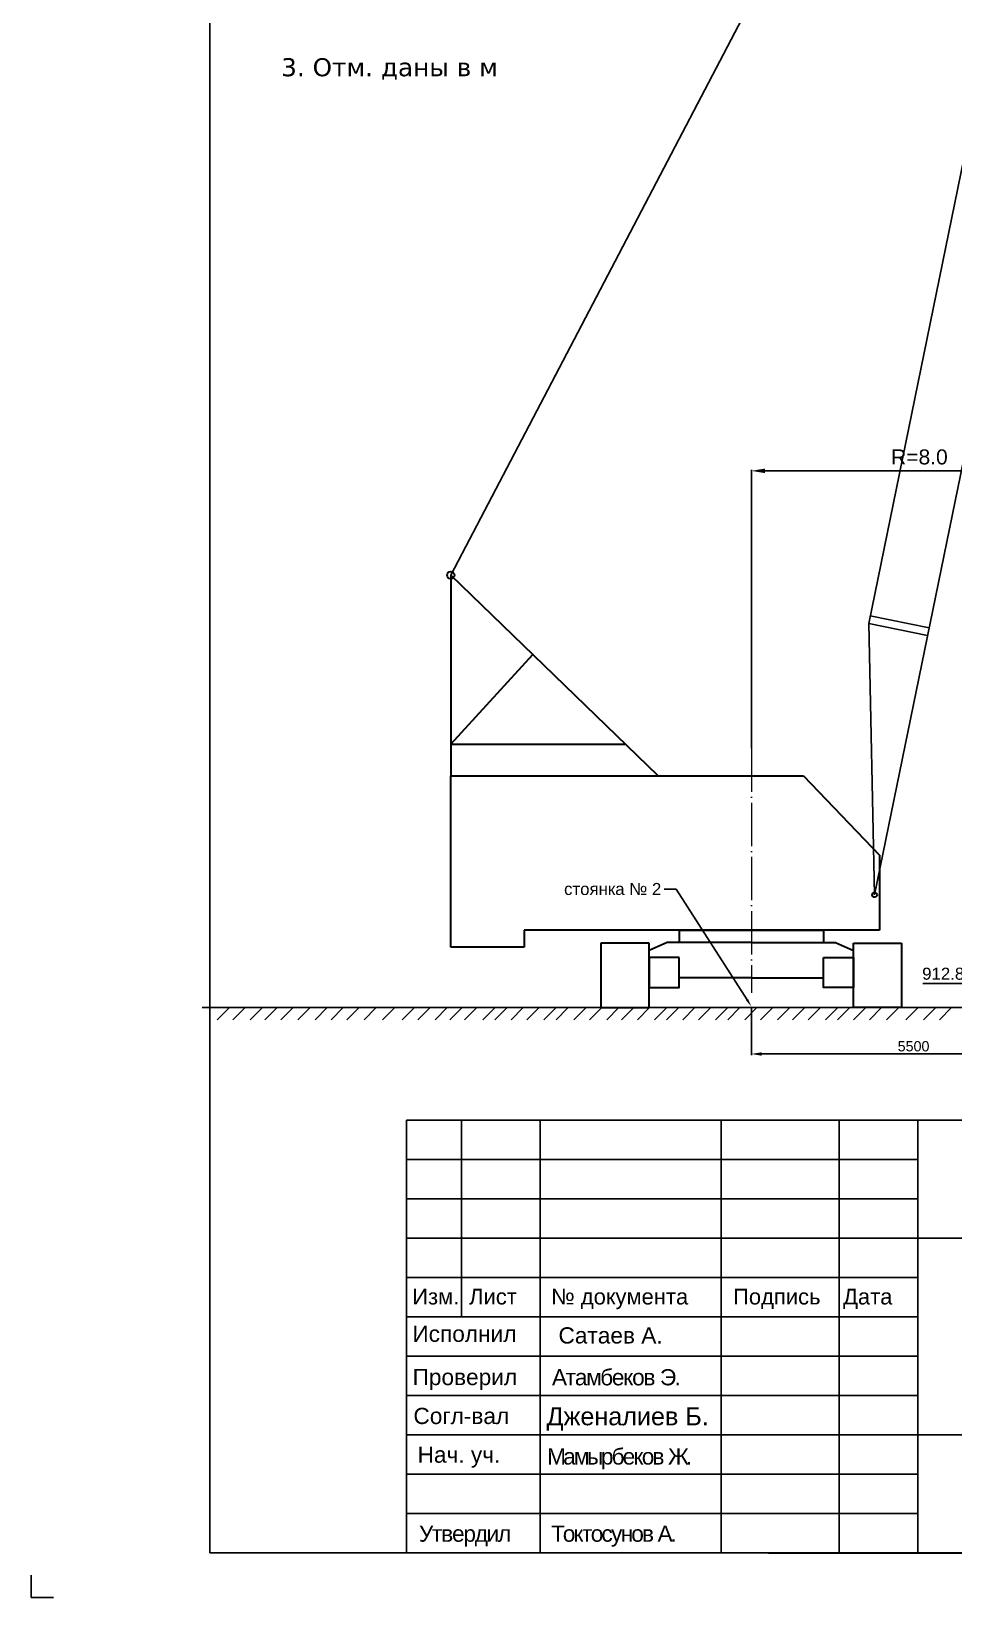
# Model space of a CAD drawing. Header units: millimetres. Extents: x 155577 to 993706, y -295114 to -113927.
# Drawn here: x 783054 to 798394, y -282929 to -256891 of the extents above; entities that cross this region are included whole.
import ezdxf
from ezdxf import colors
from ezdxf.entities.mleader import LeaderData, LeaderLine
from ezdxf.math import Vec2, Vec3

# ---------------------------------------------------------------- set-up
doc = ezdxf.new("R2010")
doc.units = ezdxf.units.MM
doc.linetypes.add('ACAD_ISO04W100', pattern=[30, 24, -3, 0, -3])
doc.layers.add('ось', color=160, linetype='Continuous', lineweight=15)
doc.layers.add('размер', color=84, linetype='Continuous', lineweight=18)
doc.styles.get("Standard").update_dxf_attribs({"font": 'arial.ttf'})
doc.dimstyles.new('ISO-25', dxfattribs={"dimtxt": 170, "dimasz": 170, "dimexe": 20, "dimexo": 10, "dimgap": 40, "dimtad": 1, "dimtxsty": 'Standard', "dimcen": 2.5, "dimadec": 0, "dimazin": 0, "dimtfac": 1, "dimtmove": 0, "dimatfit": 3, "dimfxl": 0, "dimarcsym": 0})

# ---------------------------------------------------------------- blocks, each defined once
blk = doc.blocks.new('*D82')
at = {"layer": 'Defpoints', "color": 0, "transparency": 16777216}
for p in [(795029, -273101), (800529, -273101), (795029, -273891)]:
    blk.add_point(p, dxfattribs=at)
at = {"layer": 'размер', "color": 0, "lineweight": -2, "transparency": 16777216}
for p, q in [((795029, -273111), (795029, -273911)), ((800529, -273111), (800529, -273911)), ((800359, -273891), (795199, -273891))]:
    blk.add_line(p, q, dxfattribs=at)
at = {"layer": 'размер', "color": 0, "transparency": 16777216}
for points in [[(795199, -273863), (795199, -273920), (795029, -273891)], [(800359, -273863), (800359, -273920), (800529, -273891)]]:
    blk.add_solid(points, dxfattribs=at)
at = {"layer": 'размер', "color": 0, "transparency": 16777216, "insert": (797727, -273764), "char_height": 170, "attachment_point": 5}
blk.add_mtext('5500', dxfattribs=at)
blk = doc.blocks.new('стрела ДЭК -50 30 м')
for p, q in [((307292, 19005), (312744, 48506)), ((311398, 46721), (307108, 23514)), ((307108, 23514), (308092, 23332)), ((307108, 23514), (307292, 19005)), ((307132, 23643), (308115, 23461))]:
    blk.add_line(p, q)
blk = doc.blocks.new('ходовка ДЭК -50')
at = {"lineweight": 30}
for p, q in [((580953, 8672), (580953, 8472)), ((580953, 8672), (583352, 8672)), ((583352, 8672), (583352, 8472)), ((580452, 8457), (579652, 8457)), ((579652, 8457), (579652, 7387)), ((580753, 8472), (580452, 8339)), ((580452, 7387), (580452, 8457)), ((582152, 8472), (580753, 8472)), ((582152, 8472), (583552, 8472)), ((583552, 8472), (583852, 8339)), ((583852, 8457), (584652, 8457)), ((583852, 7387), (583852, 8457)), ((584652, 8457), (584652, 7387)), ((582152, 7882), (580952, 7882)), ((582152, 7882), (582152, 7882)), ((582152, 7882), (583352, 7882)), ((582152, 7882), (582152, 7882)), ((579652, 7387), (580452, 7387)), ((584652, 7387), (583852, 7387))]:
    blk.add_line(p, q, dxfattribs=at)
for p, q in [((580452, 8457), (580452, 8222)), ((583852, 8457), (583852, 8222))]:
    blk.add_line(p, q)
for points in [[(580952, 8222), (580452, 8222), (580452, 7722), (580952, 7722)], [(583352, 8222), (583852, 8222), (583852, 7722), (583352, 7722)]]:
    blk.add_lwpolyline(points, close=True, dxfattribs=at)
blk = doc.blocks.new('корпус ДЭК-50')
at = {"lineweight": 30}
for p, q in [((537296, 11242), (533847, 14577)), ((533847, 14577), (533847, 11242)), ((533847, 11767), (535212, 13257)), ((533847, 11767), (536741, 11767)), ((533847, 8391), (533847, 11242)), ((533847, 11242), (539715, 11242)), ((539715, 11242), (540977, 9922)), ((540977, 9922), (540977, 8672)), ((540977, 8672), (535070, 8672)), ((535070, 8672), (535070, 8391)), ((535070, 8391), (533847, 8391))]:
    blk.add_line(p, q, dxfattribs=at)
blk.add_line((533847, 8391), (533847, 8672))
at = {"color": 70, "lineweight": 30}
for centre, radius in [((533847, 14577), 60.4), ((540897, 9261), 40.4)]:
    blk.add_circle(centre, radius, dxfattribs=at)
at = {"layer": 'ось', "linetype": 'ACAD_ISO04W100', "ltscale": 30}
blk.add_line((538847, 11693), (538847, 7633), dxfattribs=at)
blk = doc.blocks.new('*D85')
at = {"layer": 'Defpoints', "color": 0, "transparency": 16777216}
for p in [(803029, -263705), (795029, -264198), (795029, -268815)]:
    blk.add_point(p, dxfattribs=at)
at = {"layer": 'размер', "color": 0, "lineweight": -2, "transparency": 16777216}
for p, q in [((803029, -263715), (803029, -264218)), ((795029, -268805), (795029, -264178)), ((802804, -264198), (795254, -264198))]:
    blk.add_line(p, q, dxfattribs=at)
at = {"layer": 'размер', "color": 0, "transparency": 16777216}
for points in [[(795254, -264160), (795254, -264235), (795029, -264198)], [(802804, -264160), (802804, -264235), (803029, -264198)]]:
    blk.add_solid(points, dxfattribs=at)
at = {"layer": 'размер', "color": 0, "transparency": 16777216, "insert": (798844, -263968), "char_height": 170, "attachment_point": 5}
blk.add_mtext('{\\H1.4706x;R=8.0    г/п= 30.0 т}', dxfattribs=at)
blk = doc.blocks.new('A4')
for p in [(839200.34, -1948.12), (839385.34, -2235.12)]:
    blk.add_line(p, (839200.34, -2235.12))
at = {"color": 4}
for q in [(839180.34, -2237.62), (839182.84, -2240.12)]:
    blk.add_line((839180.34, -2240.12), q, dxfattribs=at)

msp = doc.modelspace()

# ---------------------------------------------------------------- linework, layer by layer
for p, q in [((801702.279, -243650.402), (790028.781, -265930.717)), ((798864.435, -272720.717), (797881.658, -272720.717)), ((799259.781, -273120.717), (785892.707, -273120.717)), ((786144.658, -273324.364), (786348.304, -273120.717)), ((786407.29, -273324.364), (786610.937, -273120.717)), ((786692.435, -273324.364), (786896.082, -273120.717)), ((786692.435, -273324.364), (786896.082, -273120.717)), ((786692.435, -273324.364), (786896.082, -273120.717)), ((786940.058, -273324.364), (787143.704, -273120.717)), ((787202.69, -273324.364), (787406.337, -273120.717)), ((787487.835, -273324.364), (787691.482, -273120.717)), ((787771.99, -273324.364), (787975.637, -273120.717)), ((787771.99, -273324.364), (787975.637, -273120.717)), ((788039.031, -273324.364), (788242.677, -273120.717)), ((788301.663, -273324.364), (788505.31, -273120.717)), ((788586.808, -273324.364), (788790.455, -273120.717)), ((788894.65, -273324.364), (789098.297, -273120.717)), ((788894.65, -273324.364), (789098.297, -273120.717)), ((789221.113, -273324.364), (789424.76, -273120.717)), ((789483.746, -273324.364), (789687.392, -273120.717)), ((789768.89, -273324.364), (789972.537, -273120.717)), ((789768.89, -273324.364), (789972.537, -273120.717)), ((789768.89, -273324.364), (789972.537, -273120.717)), ((790016.513, -273324.364), (790220.16, -273120.717)), ((790259.146, -273324.364), (790462.792, -273120.717)), ((790564.29, -273324.364), (790767.937, -273120.717)), ((790765.456, -273324.364), (790969.103, -273120.717)), ((790765.456, -273324.364), (790969.103, -273120.717)), ((791032.497, -273324.364), (791236.144, -273120.717)), ((791295.13, -273324.364), (791498.776, -273120.717)), ((791580.274, -273324.364), (791783.921, -273120.717)), ((791781.44, -273324.364), (791985.087, -273120.717)), ((791781.44, -273324.364), (791985.087, -273120.717)), ((792075.948, -273324.364), (792279.595, -273120.717)), ((792338.581, -273324.364), (792542.228, -273120.717)), ((792623.726, -273324.364), (792827.372, -273120.717)), ((792623.726, -273324.364), (792827.372, -273120.717)), ((792623.726, -273324.364), (792827.372, -273120.717)), ((792871.348, -273324.364), (793074.995, -273120.717)), ((793133.981, -273324.364), (793337.628, -273120.717)), ((793419.126, -273324.364), (793622.772, -273120.717)), ((793620.292, -273324.364), (793823.938, -273120.717)), ((793620.292, -273324.364), (793823.938, -273120.717)), ((793887.332, -273324.364), (794090.979, -273120.717)), ((794149.965, -273324.364), (794353.612, -273120.717)), ((794435.11, -273324.364), (794638.756, -273120.717)), ((794636.276, -273324.364), (794839.922, -273120.717)), ((794636.276, -273324.364), (794839.922, -273120.717)), ((794918.331, -273324.364), (795121.978, -273120.717)), ((795180.964, -273324.364), (795384.61, -273120.717)), ((795466.108, -273324.364), (795669.755, -273120.717)), ((795466.108, -273324.364), (795669.755, -273120.717)), ((795466.108, -273324.364), (795669.755, -273120.717)), ((795713.731, -273324.364), (795917.378, -273120.717)), ((795976.364, -273324.364), (796180.01, -273120.717)), ((796261.508, -273324.364), (796465.155, -273120.717)), ((796462.674, -273324.364), (796666.321, -273120.717)), ((796462.674, -273324.364), (796666.321, -273120.717)), ((796729.715, -273324.364), (796933.362, -273120.717)), ((796992.348, -273324.364), (797195.994, -273120.717)), ((797277.493, -273324.364), (797481.139, -273120.717)), ((797599.014, -273324.364), (797802.66, -273120.717)), ((797893.454, -273324.364), (798097.101, -273120.717)), ((798156.086, -273324.364), (798359.733, -273120.717)), ((789294.052, -282186.761), (789294.052, -274991.582)), ((789294.052, -274991.582), (813496.017, -274991.582)), ((790209.802, -278262.118), (790209.802, -274991.582)), ((791518.017, -282186.761), (791518.017, -274991.582)), ((794526.91, -282186.761), (794526.91, -274991.582)), ((796489.231, -282186.761), (796489.231, -274991.582)), ((797797.445, -282186.761), (797797.445, -274991.582)), ((789294.052, -275645.69), (797797.445, -275645.69)), ((789294.052, -276299.797), (797797.445, -276299.797)), ((789294.052, -276953.904), (813496.017, -276953.904)), ((789294.052, -276953.904), (813496.017, -276953.904)), ((789294.052, -277608.011), (797797.445, -277608.011)), ((789294.052, -278262.118), (797797.445, -278262.118)), ((789294.052, -278262.118), (797797.445, -278262.118)), ((789294.052, -278916.225), (797797.445, -278916.225)), ((789294.052, -278916.225), (797797.445, -278916.225)), ((789294.052, -279570.333), (797797.445, -279570.333)), ((789294.052, -280224.44), (813496.017, -280224.44)), ((789294.052, -280878.547), (797797.445, -280878.547)), ((789294.052, -280878.547), (797797.445, -280878.547)), ((789294.052, -281532.654), (797797.445, -281532.654)), ((813496.017, -282186.761), (795314.217, -282186.761)), ((795314.217, -282186.761), (813496.017, -282186.761))]:
    msp.add_line(p, q)

# ---------------------------------------------------------------- block references
at = {"color": 4, "xscale": 148.5, "yscale": 148.5, "zscale": 148.5}
msp.add_blockref('A4', (-123835227.261, 49729.164), dxfattribs=at)
at = {"rotation": 358.9123885206689}
msp.add_blockref('стрела ДЭК -50 30 м', (489481.42, -284415.333), dxfattribs=at)
for name, p in [('корпус ДЭК-50', (256182.267, -280507.614)), ('ходовка ДЭК -50', (212876.287, -280507.614))]:
    msp.add_blockref(name, p)

# ---------------------------------------------------------------- texts
at = {"attachment_point": 1}
for s, insert, char_height, width in [('{\\fVerdana|b0|i0|c0|p34;3\\fVerdana|b0|i0|c204|p34;. Отм. даны в м}', (787208.38, -257337.782), 300, 5294.04981), ('912.800', (797870.435, -272456.654), 200, 663.51782), ('Изм.', (789388.86, -277793.965), 261.6429, 3075.09004), ('Лист', (790334.983, -277793.965), 261.6429, 3075.09004), ('{\\fArial|b0|i0|c204|p34;№ документа}', (791699.379, -277793.965), 261.64286, 3075.09004), ('Подпись ', (794725.128, -277793.965), 261.6429, 1589.57003), ('Дата', (796554.316, -277793.965), 261.6429, 725.22237), ('Исполнил', (789391.927, -278407.235), 269.5497, 1536.4293), ('Сатаев А.', (791821.612, -278434.543), 269.5497, 2643.40605), ('Проверил', (789394.981, -279126.596), 269.5497, 1536.4293), ('{\\T0.9;Атамбеков Э}.', (791712.922, -279130.17), 269.54965, 2835.52721), ('Согл-вал', (789408.743, -279773.361), 269.5497, 1536.4293), ('Дженалиев Б.', (791622.866, -279764.223), 299.49961, 2761.70796), ('Нач. уч.', (789477.907, -280416.514), 269.5497, 2076.7043), ('{\\T0.85;Мамырбеков Ж\\T0.75;.}', (791632.302, -280446.784), 269.54965, 3102.1488), ('{\\T0.9;Утвердил}', (789500.647, -281729.935), 269.54965, 1536.4293), ('{\\T0.85;Токтосунов А.}', (791697.389, -281729.935), 269.54965, 3177.93611)]:
    msp.add_mtext(s, dxfattribs=dict(at, insert=insert, char_height=char_height, width=width))

# ---------------------------------------------------------------- dimensions: what is measured, and where the dimension line sits
at = {"layer": 'размер'}
dim = msp.add_linear_dim(base=(795028.781, -264197.596), p1=(803028.781, -263705.177), p2=(795028.781, -268815.112), text='{\\H1.4706x;R=8.0    г/п= 30.0 т}', dimstyle='ISO-25', override={"dimasz": 225, "dimgap": 100}, dxfattribs=at)
dim.commit()
dim.dimension.update_dxf_attribs({"geometry": '*D85', "text_midpoint": (798843.838, -264197.596), "dimtype": 160})
dim = msp.add_linear_dim(base=(795028.781, -273891.28), p1=(800528.781, -273100.717), p2=(795028.781, -273100.717), dimstyle='ISO-25', dxfattribs=at)
dim.commit()
dim.dimension.update_dxf_attribs({"geometry": '*D82', "text_midpoint": (797726.881, -273891.28), "dimtype": 160})

# ---------------------------------------------------------------- leaders
ml = msp.add_multileader_mtext('Standard')
ml.set_content('cтоянка № 2', color=256)
ml.set_leader_properties()
ml.build(insert=Vec2(0, 0))
ml.multileader.update_dxf_attribs({"dogleg_length": 200, "arrow_head_size": 130})
ctx = ml.context
ctx.base_point, ctx.char_height, ctx.arrow_head_size, ctx.landing_gap_size, ctx.plane_origin = Vec3(791889.995, -271149.836), 200, 130, 50, Vec3(795028.781, -272769.644)
ctx.text_align_type = 2
notes = []
notes.append((ctx, [(0, (1, 1, 0), (793780.99, -271149.836), (-1, 0), 200, [(0, [(795028.781, -273100.717)], 0, [])])]))
ctx.mtext.insert, ctx.mtext.alignment, ctx.mtext.flow_direction = Vec3(793530.99, -271048.199), 3, 5
for ctx, leaders in notes:
    for number, flags, end, landing, length, lines in leaders:
        leader = LeaderData()
        leader.index, (leader.has_last_leader_line, leader.has_dogleg_vector, leader.attachment_direction) = number, flags
        leader.last_leader_point, leader.dogleg_vector, leader.dogleg_length = Vec3(end), Vec3(landing), length
        for number, points, colour, breaks in lines:
            line = LeaderLine()
            line.index, line.vertices, line.color, line.breaks = number, Vec3.list(points), colors.encode_raw_color(colour), breaks
            leader.lines.append(line)
        ctx.leaders.append(leader)

doc.saveas('drawing.dxf')
